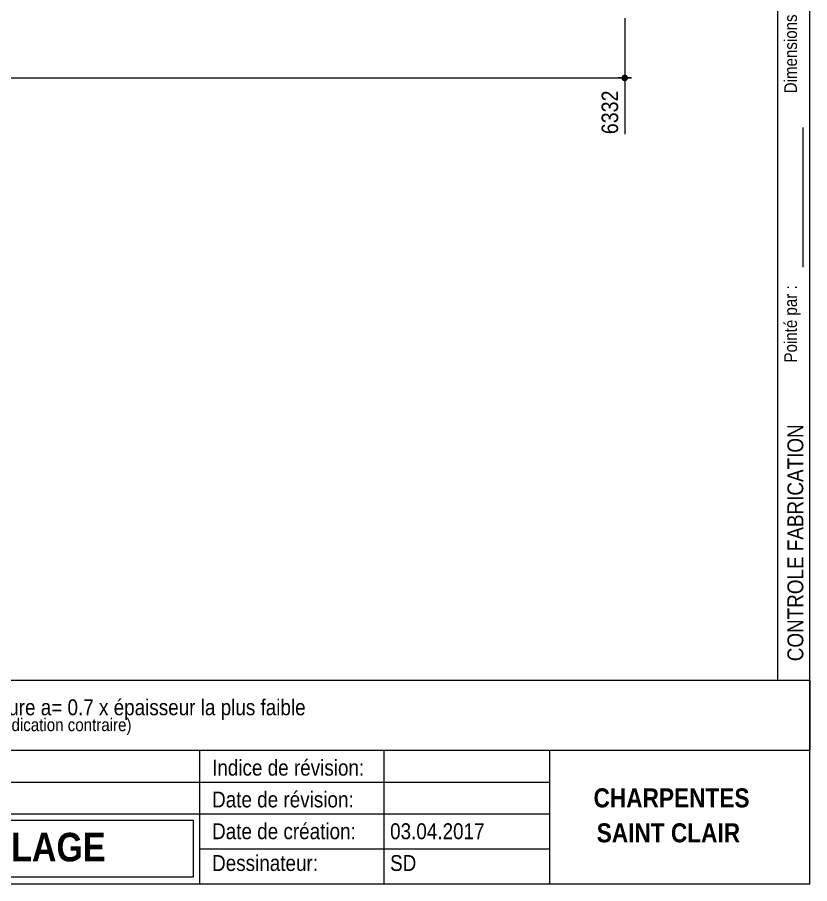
# Model space of a CAD drawing. Header units: millimetres. Extents: x 2 to 410, y 5 to 282.
# Drawn here: x 280.4 to 405, y 5 to 141.3 of the extents above; entities that cross this region are included whole.
import ezdxf

# ---------------------------------------------------------------- set-up
doc = ezdxf.new("R2010")
doc.units = ezdxf.units.MM
for name, color, linetype, lineweight in [('Autre type objet', 1, 'Continuous', 0), ('Cotation', 7, 'Continuous', 0), ('Feuille dessin', 5, 'Continuous', 0)]:
    doc.layers.add(name, color=color, linetype=linetype, lineweight=lineweight)
doc.styles.add('ARIAL', font='ARIAL.TTF')
doc.styles.add('ARIAL_BOLD', font='ARIALBD.TTF')
doc.styles.add('ARIAL_NARROW', font='ARIAL.TTF')

# ---------------------------------------------------------------- blocks, each defined once
blk = doc.blocks.new('*A67')
at = {"layer": 'Feuille dessin', "linetype": 'Continuous', "lineweight": 0}
for p, q in [((405, 5), (405, 282)), ((5, 5), (405, 5))]:
    blk.add_line(p, q, dxfattribs=at)
blk = doc.blocks.new('*A68')
at = {"layer": 'Autre type objet', "linetype": 'Continuous', "lineweight": 0}
for p, q in [((400, 37), (400, 282)), ((405, 37), (405, 282)), ((404, 102), (404, 124)), ((400, 37), (405, 37))]:
    blk.add_line(p, q, dxfattribs=at)
at = {"layer": 'Autre type objet', "style": 'ARIAL', "width": 0.85}
for s, height, p in [('Dimensions', 2, (403, 129.364258)), ('Pointé par :', 2, (403, 87)), ('CONTROLE FABRICATION', 2.5, (404, 40))]:
    blk.add_text(s, height=height, rotation=90, dxfattribs=at).set_placement(p)
blk = doc.blocks.new('*A69')
at = {"layer": 'Autre type objet', "linetype": 'Continuous', "lineweight": 0}
for p, q in [((220, 37), (405, 37)), ((220, 37), (220, 26)), ((260, 37), (260, 26)), ((405, 37), (405, 26)), ((220, 26), (405, 26))]:
    blk.add_line(p, q, dxfattribs=at)
at = {"layer": 'Autre type objet', "width": 0.85}
for s, height, style, p in [('Nota:', 2.5, 'ARIAL', (262, 33)), ('CLASSE EXECUTION', 2.5, 'ARIAL', (221, 32.5)), ('Soudure a= 0.7 x épaisseur la plus faible', 2.5, 'ARIAL', (272, 31.5)), ('EXC2', 3.5, 'ARIAL_BOLD', (239, 28)), ('EN 1090-2', 2.5, 'ARIAL', (222, 28)), (' (sauf indication contraire)', 2, 'ARIAL', (271, 29))]:
    blk.add_text(s, height=height, dxfattribs=dict(at, style=style)).set_placement(p)
blk = doc.blocks.new('*A71')
at = {"layer": 'Autre type objet', "linetype": 'Continuous', "lineweight": 0}
for p, q in [((220, 26), (405, 26)), ((220, 26), (220, 5)), ((243.5, 26), (243.5, 16)), ((309, 26), (309, 5)), ((338, 26), (338, 5)), ((364.113616, 5), (364.113616, 26)), ((405, 5), (405, 26)), ((220, 21), (364.091573, 20.947521)), ((220, 16), (309, 16)), ((221, 15), (308, 15)), ((221, 6), (221, 15)), ((308, 15), (308, 6)), ((309, 16), (364.1638, 15.995557)), ((309, 10.5), (364.091381, 10.5)), ((308, 6), (221, 6)), ((220, 5), (405, 5))]:
    blk.add_line(p, q, dxfattribs=at)
at = {"layer": 'Autre type objet', "width": 0.85}
for s, height, style, p in [('N° Affaire:', 2.5, 'ARIAL_NARROW', (222, 22)), ('6075', 3.5, 'ARIAL', (246, 21.5)), ('Indice de révision:', 2.5, 'ARIAL_NARROW', (311, 22)), ('GHD Bât N', 3.5, 'ARIAL', (246, 17)), ('Nom Affaire:', 2.5, 'ARIAL_NARROW', (222, 17)), ('Date de révision:', 2.5, 'ARIAL_NARROW', (311, 17)), ('CHARPENTES', 3, 'ARIAL_BOLD', (371, 17)), ('Date de création:', 2.5, 'ARIAL_NARROW', (311, 12)), ('03.04.2017', 2.5, 'ARIAL', (339, 12)), ('SAINT CLAIR', 3, 'ARIAL_BOLD', (371.5, 11.5)), ("CROQUIS D' ASSEMBLAGE", 4.5, 'ARIAL_BOLD', (223.5, 8.5)), ('Dessinateur:', 2.5, 'ARIAL_NARROW', (311, 7)), ('SD', 2.5, 'ARIAL', (339, 7))]:
    blk.add_text(s, height=height, dxfattribs=dict(at, style=style)).set_placement(p)
blk = doc.blocks.new('*A125')
at = {"layer": 'Cotation'}
blk.add_hatch(color=256, dxfattribs=at).paths.add_polyline_path([(375.88, 131.26), (375.86, 131.26), (375.83, 131.27), (375.81, 131.27), (375.78, 131.28), (375.76, 131.28), (375.73, 131.29), (375.71, 131.3), (375.69, 131.31), (375.66, 131.32), (375.64, 131.34), (375.62, 131.35), (375.6, 131.36), (375.58, 131.38), (375.56, 131.4), (375.54, 131.41), (375.52, 131.43), (375.51, 131.45), (375.49, 131.47), (375.48, 131.49), (375.46, 131.51), (375.45, 131.54), (375.44, 131.56), (375.43, 131.58), (375.42, 131.61), (375.41, 131.63), (375.4, 131.66), (375.4, 131.68), (375.39, 131.71), (375.39, 131.73), (375.39, 131.76), (375.39, 131.78), (375.39, 131.81), (375.39, 131.83), (375.39, 131.86), (375.4, 131.88), (375.4, 131.91), (375.41, 131.93), (375.42, 131.96), (375.43, 131.98), (375.44, 132), (375.45, 132.03), (375.46, 132.05), (375.48, 132.07), (375.49, 132.09), (375.51, 132.11), (375.52, 132.13), (375.54, 132.15), (375.56, 132.17), (375.58, 132.18), (375.6, 132.2), (375.62, 132.21), (375.64, 132.23), (375.66, 132.24), (375.69, 132.25), (375.71, 132.26), (375.73, 132.27), (375.76, 132.28), (375.78, 132.29), (375.81, 132.29), (375.83, 132.3), (375.86, 132.3), (375.88, 132.3), (375.91, 132.3), (375.93, 132.3), (375.96, 132.3), (375.98, 132.3), (376.01, 132.29), (376.03, 132.29), (376.06, 132.28), (376.08, 132.27), (376.11, 132.26), (376.13, 132.25), (376.15, 132.24), (376.18, 132.23), (376.2, 132.21), (376.22, 132.2), (376.24, 132.18), (376.26, 132.17), (376.28, 132.15), (376.29, 132.13), (376.31, 132.11), (376.33, 132.09), (376.34, 132.07), (376.35, 132.05), (376.37, 132.03), (376.38, 132), (376.39, 131.98), (376.4, 131.96), (376.41, 131.93), (376.41, 131.91), (376.42, 131.88), (376.42, 131.86), (376.43, 131.83), (376.43, 131.81), (376.43, 131.78), (376.43, 131.76), (376.43, 131.73), (376.42, 131.71), (376.42, 131.68), (376.41, 131.66), (376.41, 131.63), (376.4, 131.61), (376.39, 131.58), (376.38, 131.56), (376.37, 131.54), (376.35, 131.51), (376.34, 131.49), (376.33, 131.47), (376.31, 131.45), (376.29, 131.43), (376.28, 131.41), (376.26, 131.4), (376.24, 131.38), (376.22, 131.36), (376.2, 131.35), (376.18, 131.34), (376.15, 131.32), (376.13, 131.31), (376.11, 131.3), (376.08, 131.29), (376.06, 131.28), (376.03, 131.28), (376.01, 131.27), (375.98, 131.27), (375.96, 131.26), (375.93, 131.26), (375.91, 131.26)], flags=17)
at = {"layer": 'Cotation', "linetype": 'Continuous', "lineweight": 0}
for p, q in [((375.91, 141.17), (375.91, 122.93)), ((375.91, 132.82), (375.91, 130.74)), ((100.83, 131.78), (375.91, 131.78)), ((376.95, 131.78), (374.87, 131.78)), ((375.91, 131.78), (376.95, 131.78))]:
    blk.add_line(p, q, dxfattribs=at)
at = {"layer": 'Cotation'}
blk.add_point((375.91, 131.78), dxfattribs=at)
at = {"layer": 'Cotation', "style": 'ARIAL', "width": 0.85}
blk.add_text('6332', height=2.6, rotation=90.0002, dxfattribs=at).set_placement((374.87, 122.93))

msp = doc.modelspace()

# ---------------------------------------------------------------- block references
at = {"lineweight": 0}
for name in ['*A67', '*A68', '*A125', '*A69', '*A71']:
    msp.add_blockref(name, (0, 0), dxfattribs=at)

doc.saveas('drawing.dxf')
